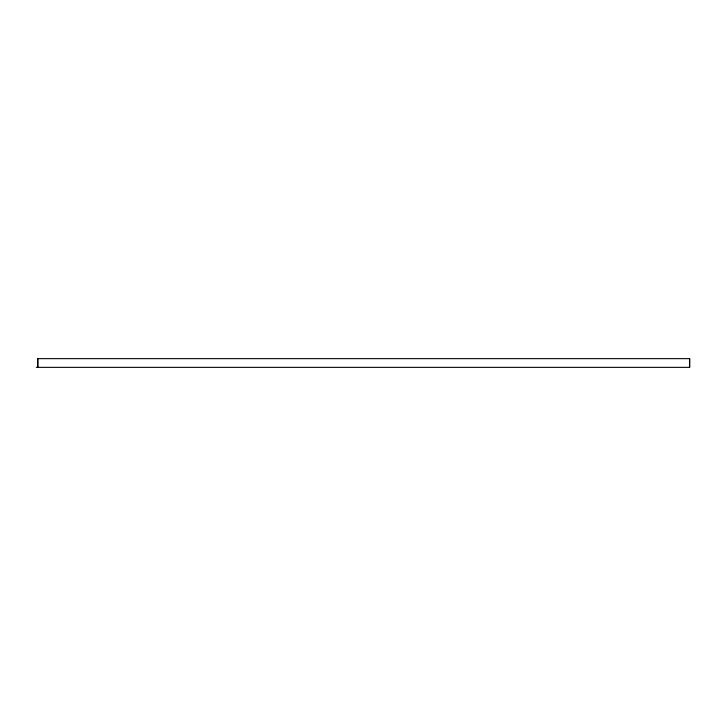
<?xml version="1.0" encoding="UTF-8"?>
<svg xmlns="http://www.w3.org/2000/svg" width="726" height="726" viewBox="0 0 726 726"><rect width="100%" height="100%" fill="white"/><g stroke="black" fill="none" stroke-linecap="round" stroke-linejoin="round"><path stroke-width="1.09" d="M36.309 367.356L689.7 367.356L689.7 358.644L37.688 358.644L37.688 367.356M689.546 358.644L689.546 367.356M37.834 358.644L37.834 367.356"/></g></svg>
